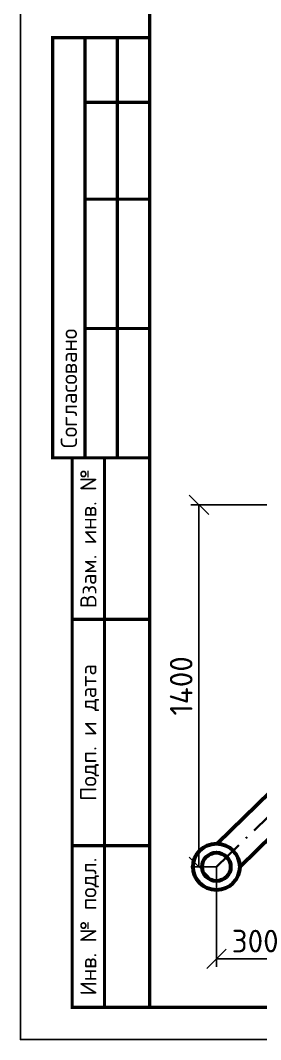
# Model space of a CAD drawing. Header units: millimetres. Extents: x 1990 to 7549, y 397 to 3825.
# Drawn here: x 4124.2 to 4161.4, y 1173.7 to 1331.3 of the extents above; entities that cross this region are included whole.
import ezdxf
from ezdxf.enums import TextEntityAlignment as Align

# ---------------------------------------------------------------- set-up
doc = ezdxf.new("R2010")
doc.units = ezdxf.units.MM
doc.linetypes.add('ACAD_ISO10W100', pattern=[18.5, 12, -3, 0.5, -3])
doc.layers.add('Объекты проект.', color=1, linetype='Continuous', lineweight=80)
doc.layers.add('Размеры на чертеже', color=250, linetype='Continuous', lineweight=25)
doc.styles.add('-ISOCPEUR-', font='isocpeur.TTF')
doc.styles.add('GOST', font='gost.shx', dxfattribs={"oblique": 15})
doc.styles.get("Standard").update_dxf_attribs({"font": 'arial.ttf'})
doc.dimstyles.new('Копия М 1 к 25', dxfattribs={"dimtxt": 3.5, "dimasz": 3, "dimexe": 1.25, "dimexo": 0, "dimgap": 1, "dimtad": 1, "dimdec": 0, "dimlfac": 25, "dimzin": 0, "dimdsep": 46, "dimtxsty": 'GOST', "dimblk": 'OBLIQUE', "dimcen": 5, "dimclrd": 256, "dimclre": 256, "dimclrt": 256, "dimazin": 2, "dimtfac": 1, "dimtdec": 0, "dimtmove": 0, "dimatfit": 3, "dimldrblk": 'NONE', "dimfxl": 1.25, "dimtolj": 1, "dimtzin": 0, "dimlwd": -1, "dimlwe": -1, "dimarcsym": 2})

# ---------------------------------------------------------------- blocks, each defined once
blk = doc.blocks.new('*U370')
blk.add_lwpolyline([(0, 123), (594, 123), (594, -297), (0, -297)], close=True)
at = {"const_width": 0.5}
blk.add_lwpolyline([(20, 118), (589, 118), (589, -292), (20, -292)], close=True, dxfattribs=at)
for points in [[(20, -207), (5, -207), (5, -142), (20, -142)], [(10, -142), (10, -207)], [(15, -142), (15, -207)], [(10, -152), (20, -152)], [(10, -167), (20, -167)], [(10, -187), (20, -187)], [(20, -292), (8, -292), (8, -207), (20, -207)], [(13, -207), (13, -292)], [(8, -232), (20, -232)], [(8, -267), (20, -267)]]:
    blk.add_lwpolyline(points, dxfattribs=at)
at = {"style": '-ISOCPEUR-'}
blk.add_text('Согласовано', height=2.5, rotation=90, dxfattribs=at).set_placement((7.5, -205.5), align=Align.MIDDLE_LEFT)
for s, p in [('Взам. инв. №', (10.5, -219.5)), ('Подп. и дата', (10.5, -249.5)), ('Инв. № подл.', (10.5, -279.5))]:
    blk.add_text(s, height=2.5, rotation=90, dxfattribs=at).set_placement(p, align=Align.MIDDLE_CENTER)
blk.add_attdef('РАЗРАБОТАЛ', text='', height=2.5).set_placement((424.5, -264.22), align=Align.MIDDLE_LEFT)
at = {"flags": 8}
for tag, height, p in [('ДАТА', 2.5, (464.07, -264.4)), ('ЛИСТ', 3, (560.39, -271.92)), ('ЛИСТОВ', 3, (577.89, -271.92))]:
    blk.add_attdef(tag, text='', height=height, dxfattribs=at).set_placement(p, align=Align.MIDDLE_CENTER)
for tag, p in [('ТЕПЛОВЫЕ_СЕТИ_001', (489.41, -270.98)), ('ИМЯ_ЧЕРТЕЖА_001', (491.51, -285.58))]:
    blk.add_attdef(tag, p, '', height=3, dxfattribs=at)
blk.add_attdef('ПРОВЕРИЛ', (424.75, -270.73), '', height=2.5)
at = {"style": '-ISOCPEUR-', "flags": 8}
blk.add_attdef('ФОРМАТ', text='', height=3, dxfattribs=at).set_placement((554.97, -294.75), align=Align.MIDDLE_CENTER)
blk = doc.blocks.new('_Oblique')
at = {"color": 0, "linetype": 'ByBlock', "lineweight": -2}
blk.add_line((-0.5, -0.5), (0.5, 0.5), dxfattribs=at)
blk = doc.blocks.new('*D217')
at = {"transparency": 16777216}
for p, q in [((4154.53, 1200.4), (4154.53, 1184.92)), ((4166.53, 1200.4), (4166.53, 1184.92)), ((4166.53, 1186.17), (4154.53, 1186.17))]:
    blk.add_line(p, q, dxfattribs=at)
at = {"layer": 'Defpoints', "color": 0, "lineweight": 35, "transparency": 16777216}
for p in [(4154.53, 1200.4), (4166.53, 1200.4), (4154.53, 1186.17)]:
    blk.add_point(p, dxfattribs=at)
at = {"transparency": 16777216, "xscale": 3, "yscale": 3, "zscale": 3, "rotation": 180}
blk.add_blockref('_Oblique', (4154.53, 1186.17), dxfattribs=at)
at = {"transparency": 16777216, "xscale": 3, "yscale": 3, "zscale": 3}
blk.add_blockref('_Oblique', (4166.53, 1186.17), dxfattribs=at)
at = {"lineweight": 35, "transparency": 16777216, "insert": (4160.53, 1188.92), "char_height": 3.5, "attachment_point": 5, "style": '-ISOCPEUR-'}
blk.add_mtext('\\A1;300', dxfattribs=at)
blk = doc.blocks.new('_None')
blk = doc.blocks.new('*D218')
at = {"transparency": 16777216}
for p, q in [((4196.12, 1256.4), (4150.59, 1256.4)), ((4151.84, 1200.4), (4151.84, 1256.4)), ((4154.53, 1200.4), (4150.59, 1200.4))]:
    blk.add_line(p, q, dxfattribs=at)
at = {"layer": 'Defpoints', "color": 0, "lineweight": 35, "transparency": 16777216}
for p in [(4151.84, 1256.4), (4196.12, 1256.4), (4154.53, 1200.4)]:
    blk.add_point(p, dxfattribs=at)
at = {"transparency": 16777216, "xscale": 3, "yscale": 3, "zscale": 3}
for p, rotation in [((4151.84, 1256.4), 90), ((4151.84, 1200.4), 270)]:
    blk.add_blockref('_Oblique', p, dxfattribs=dict(at, rotation=rotation))
at = {"lineweight": 35, "transparency": 16777216, "insert": (4149.09, 1228.4), "char_height": 3.5, "attachment_point": 5, "rotation": 90, "style": '-ISOCPEUR-'}
blk.add_mtext('\\A1;1400', dxfattribs=at)

msp = doc.modelspace()

# ---------------------------------------------------------------- linework, layer by layer
at = {"color": 3, "linetype": 'ACAD_ISO10W100', "lineweight": 35, "ltscale": 0.5}
msp.add_line((4164.674, 1210.218), (4154.533, 1200.404), dxfattribs=at)
at = {"layer": 'Объекты проект.', "color": 6, "lineweight": 60, "true_color": 0xff00ff}
for p, q in [((4162.851, 1212.013), (4154.641, 1204.003)), ((4166.414, 1208.504), (4158.132, 1200.424))]:
    msp.add_line(p, q, dxfattribs=at)
for radius in [3.6, 2.2]:
    msp.add_circle((4154.533, 1200.404), radius, dxfattribs=at)

# ---------------------------------------------------------------- block references
at = {"layer": 'Размеры на чертеже', "lineweight": 90}
msp.add_blockref('*U370', (4124.236, 1470.682), dxfattribs=at)

# ---------------------------------------------------------------- dimensions: what is measured, and where the dimension line sits
at = {"color": 18, "lineweight": 35, "true_color": 0x000000}
dim = msp.add_linear_dim(base=(4151.843, 1256.404), p1=(4154.533, 1200.404), p2=(4196.115, 1256.404), angle=90, dimstyle='Копия М 1 к 25', override={"dimtxsty": '-ISOCPEUR-'}, dxfattribs=at)
dim.commit()
dim.dimension.update_dxf_attribs({"geometry": '*D218', "text_midpoint": (4149.093, 1228.404)})
dim = msp.add_linear_dim(base=(4154.533, 1186.167), p1=(4166.533, 1200.404), p2=(4154.533, 1200.404), dimstyle='Копия М 1 к 25', override={"dimtxsty": '-ISOCPEUR-'}, dxfattribs=at)
dim.commit()
dim.dimension.update_dxf_attribs({"geometry": '*D217', "text_midpoint": (4160.533, 1188.917)})

doc.saveas('drawing.dxf')
